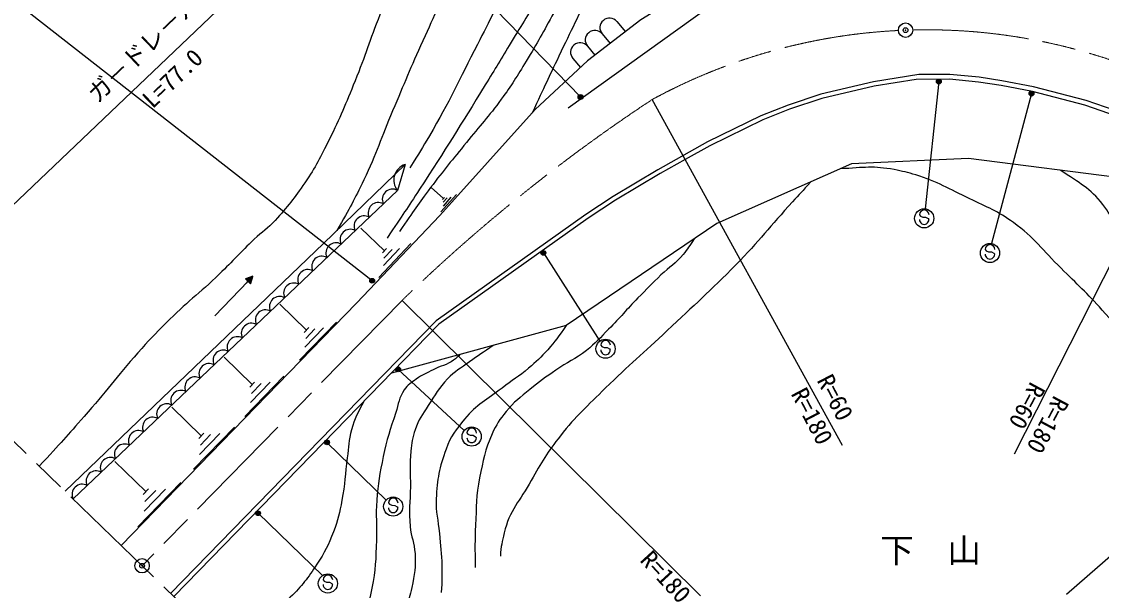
# Model space of a CAD drawing. Units: millimetres at full size, sheet at 1:1000; details may follow other scales. Extents: x 40000 to 680000, y 20000 to 380000.
# Drawn here: x 100135 to 212792, y 261709 to 321083 of the extents above; entities that cross this region are included whole.
import ezdxf
from ezdxf.enums import TextEntityAlignment as Align

# ---------------------------------------------------------------- set-up
doc = ezdxf.new("R2010")
doc.units = ezdxf.units.MM
doc.header["$LTSCALE"] = 1000
doc.header["$PDMODE"] = 32
doc.header["$PDSIZE"] = 500
doc.linetypes.add('CHAIN', pattern=[18.5, 12, -1.5, 3.5, -1.5])
for name, color, linetype, lineweight in [('M-BGD', 7, 'Continuous', 25), ('M-BMK', 2, 'CHAIN', 13), ('M-BMK-SRVR', 3, 'Continuous', 25), ('M-STR-STRC', 7, 'Continuous', 25)]:
    doc.layers.add(name, color=color, linetype=linetype, lineweight=lineweight)
doc.styles.add('@ＭＳ ゴシック', font='')
doc.styles.add('ＭＳ ゴシック', font='')
doc.styles.get('@ＭＳ ゴシック').set_extended_font_data('@MS Gothic')
doc.styles.get('ＭＳ ゴシック').set_extended_font_data('MS Gothic')

msp = doc.modelspace()

# ---------------------------------------------------------------- linework, layer by layer
at = {"layer": 'M-BGD'}
for p, q in [((162237, 321083), (163126, 320027)), ((160707, 319796), (161540, 318805)), ((159176, 318508), (159954, 317583)), ((157646, 317221), (158430, 316288)), ((203737, 275949), (222602, 313277)), ((185769, 276840), (165906, 312937)), ((144153, 302613), (142879, 303760)), ((145519, 303031), (143880, 301211)), ((144256, 302726), (144051, 302499)), ((144927, 302740), (144108, 301830)), ((144540, 302676), (144131, 302221)), ((138011, 297171), (135529, 299529)), ((140758, 297933), (137390, 294388)), ((138221, 297393), (137800, 296950)), ((139562, 297384), (137878, 295611)), ((138786, 297277), (137944, 296391)), ((124276, 294496), (123485, 294216)), ((123485, 294216), (124025, 293696)), ((123503, 294199), (123538, 294235)), ((123521, 294181), (123590, 294253)), ((123539, 294164), (123643, 294272)), ((123557, 294147), (123696, 294291)), ((123575, 294129), (123749, 294309)), ((123593, 294112), (123801, 294328)), ((123611, 294095), (123854, 294347)), ((123629, 294077), (123907, 294365)), ((123647, 294060), (123959, 294384)), ((123665, 294042), (124012, 294403)), ((123683, 294025), (124065, 294421)), ((123701, 294008), (124117, 294440)), ((123719, 293990), (124170, 294458)), ((123737, 293973), (124223, 294477)), ((123755, 293956), (124276, 294496)), ((123773, 293938), (124259, 294442)), ((123791, 293921), (124242, 294389)), ((123809, 293904), (124225, 294336)), ((123827, 293886), (124209, 294282)), ((123845, 293869), (124192, 294229)), ((123863, 293852), (124175, 294176)), ((123881, 293834), (124159, 294122)), ((123899, 293817), (124142, 294069)), ((124025, 293696), (124276, 294496)), ((120286, 290355), (123755, 293956)), ((123582, 293776), (123755, 293956)), ((123917, 293800), (124125, 294016)), ((123935, 293782), (124109, 293962)), ((123953, 293765), (124092, 293909)), ((123971, 293748), (124075, 293856)), ((123989, 293730), (124059, 293802)), ((124007, 293713), (124042, 293749)), ((170982, 261148), (139826, 291976)), ((129858, 288888), (127062, 291600)), ((132993, 289723), (129119, 285729)), ((130100, 289138), (129616, 288639)), ((131625, 289112), (129688, 287115)), ((130742, 289000), (129773, 288002)), ((124196, 283197), (121258, 286047)), ((127490, 284075), (123420, 279877)), ((124450, 283460), (123941, 282935)), ((126053, 283433), (124018, 281334)), ((125124, 283315), (124107, 282266)), ((118880, 277842), (115794, 280835)), ((122340, 278764), (118065, 274355)), ((119147, 278118), (118613, 277567)), ((120830, 278090), (118693, 275885)), ((119855, 277966), (118786, 276864)), ((113108, 272020), (109868, 275162)), ((116741, 272988), (112252, 268360)), ((113388, 272310), (112827, 271731)), ((115156, 272280), (112911, 269966)), ((114132, 272150), (113009, 270993))]:
    msp.add_line(p, q, dxfattribs=at)
for points in [[(223315, 345511), (221522, 341669), (219700, 338865), (217201, 336292), (215204, 334443), (211656, 331767), (209732, 330802), (206313, 329665), (205711, 330072), (202061, 330597), (195610, 330985), (189154, 330635), (185414, 330151), (178063, 328223), (173688, 326420), (168981, 323898), (164742, 321273), (159165, 316975), (153731, 311895), (143778, 300841), (135079, 291684), (110540, 266381)], [(205279, 326755), (187019, 327211), (173415, 323728), (157176, 312035)], [(216248, 311092), (211195, 312855), (205722, 314261), (202412, 314893), (200027, 315273), (196965, 315558), (193738, 315546), (189011, 314798), (183504, 313503), (180105, 312357), (177270, 311242), (171712, 308519), (166523, 305599), (161863, 302834), (158987, 300942), (143387, 289842), (131301, 277442), (115682, 261400)], [(216060, 310628), (211050, 312376), (205613, 313773), (202325, 314401), (199964, 314776), (196943, 315058), (193451, 315045), (189098, 314356), (183628, 313070), (180259, 311934), (177452, 310830), (171922, 308120), (169356, 306677), (166748, 305210), (162102, 302452), (159242, 300571), (143681, 289498), (131623, 277128), (116006, 261087)], [(233133, 294053), (217775, 304471), (215804, 304634), (198931, 306801), (186702, 306225), (172661, 300017), (156955, 289355), (138712, 284401)], [(140147, 306155), (131628, 297913), (104685, 272051)], [(140147, 306155), (139352, 303464), (105509, 271253)]]:
    msp.add_lwpolyline(points, dxfattribs=at)
for centre, radius, start, end in [((161472, 320439), 1000, 40.06705, 220.06705), ((159942, 319152), 1000, 40.06705, 220.06705), ((158411, 317865), 1000, 40.06705, 220.06705), ((140648, 304544), 1686, 107.26123, 219.79792), ((138832, 302538), 1063, 60.69941, 206.47031), ((137360, 301137), 1063, 60.69941, 206.47031), ((135889, 299737), 1063, 60.69941, 206.47031), ((134417, 298336), 1063, 60.69941, 206.47031), ((132946, 296936), 1063, 60.69941, 206.47031), ((131475, 295535), 1063, 60.69941, 206.47031), ((130003, 294135), 1063, 60.69941, 206.47031), ((128532, 292734), 1063, 60.69941, 206.47031), ((127060, 291334), 1063, 60.69941, 206.47031), ((125589, 289933), 1063, 60.69941, 206.47031), ((124117, 288533), 1063, 60.69941, 206.47031), ((122646, 287132), 1063, 60.69941, 206.47031), ((121175, 285732), 1063, 60.69941, 206.47031), ((119703, 284331), 1063, 60.69941, 206.47031), ((118232, 282931), 1063, 60.69941, 206.47031), ((116760, 281530), 1063, 60.69941, 206.47031), ((115289, 280130), 1063, 60.69941, 206.47031), ((113817, 278729), 1063, 60.69941, 206.47031), ((112346, 277329), 1063, 60.69941, 206.47031), ((110875, 275928), 1063, 60.69941, 206.47031), ((109403, 274528), 1063, 60.69941, 206.47031), ((107932, 273127), 1063, 60.69941, 206.47031), ((106460, 271727), 1063, 60.69941, 206.47031)]:
    msp.add_arc(centre, radius, start, end, dxfattribs=at)
for points, knots in [([(163606, 337849), (162909, 336862), (162718, 336548), (162208, 335677), (161341, 334195), (161064, 333255), (160346, 331695), (159463, 329779), (159042, 328671), (158127, 326770), (157217, 324881), (156650, 323851), (155650, 322007), (154569, 320011), (153958, 318895), (152781, 316953), (151820, 315367), (151271, 314481), (150184, 312978), (148856, 311144), (147958, 310235), (146543, 308467), (145073, 306631), (144208, 305635), (142801, 303749), (141497, 301999), (141083, 301398), (139579, 299183)], [0, 0, 0, 0, 1, 1, 1, 2, 2, 2, 3, 3, 3, 4, 4, 4, 5, 5, 5, 6, 6, 6, 7, 7, 7, 8, 8, 8, 9, 9, 9, 9]), ([(166242, 337615), (165106, 335180), (164811, 334515), (163791, 332580), (163047, 331167), (162556, 330415), (161816, 329000), (160886, 327222), (160426, 326196), (159544, 324394), (158226, 321701), (157481, 320196), (156193, 317488), (155089, 315168), (154744, 314429), (153403, 311531)], [0, 0, 0, 0, 1, 1, 1, 2, 2, 2, 3, 3, 3, 4, 4, 4, 5, 5, 5, 5]), ([(158610, 334290), (157602, 331855), (157341, 331235), (156554, 329266), (156011, 327907), (155780, 327115), (155179, 325780), (154848, 325046), (154611, 324659), (154221, 323955), (153112, 321951), (152390, 320886), (151210, 318923), (150160, 317176), (149569, 316200), (148500, 314464), (145870, 310194), (144412, 307790), (141664, 303594), (140351, 301590), (139931, 300944), (138270, 298487)], [0, 0, 0, 0, 1, 1, 1, 2, 2, 2, 3, 3, 3, 4, 4, 4, 5, 5, 5, 6, 6, 6, 7, 7, 7, 7]), ([(155264, 333584), (154576, 332587), (154398, 332269), (153882, 331401), (152557, 329174), (152196, 327726), (151053, 325400), (149760, 322772), (149022, 321307), (147687, 318699), (145772, 314957), (144808, 312798), (142679, 309173), (141903, 307853), (141651, 307405), (140650, 305819)], [0, 0, 0, 0, 1, 1, 1, 2, 2, 2, 3, 3, 3, 4, 4, 4, 5, 5, 5, 5]), ([(147180, 329594), (146242, 327892), (146004, 327427), (145282, 326022), (143912, 323356), (143246, 321810), (142004, 319082), (140715, 316251), (140060, 314635), (138845, 311772), (137653, 308962), (137179, 307301), (135845, 304554), (134822, 302447), (134435, 301724), (133023, 299263)], [0, 0, 0, 0, 1, 1, 1, 2, 2, 2, 3, 3, 3, 4, 4, 4, 5, 5, 5, 5]), ([(140238, 328002), (138883, 325035), (138520, 324230), (137516, 321771), (136430, 319112), (136013, 317547), (134925, 314889), (133931, 312464), (133401, 311089), (132223, 308748), (131320, 306954), (130841, 305919), (129693, 304269), (128573, 302660), (127910, 301772), (126587, 300325), (125811, 299477), (125232, 299149), (124398, 298358), (122949, 296981), (122223, 296122), (120780, 294739), (118653, 292703), (117298, 291733), (115222, 289645), (114038, 288454), (113380, 287779), (112270, 286519), (110028, 283973), (108913, 282426), (106677, 279875), (104872, 277816), (104273, 277155), (101981, 274670)], [0, 0, 0, 0, 1, 1, 1, 2, 2, 2, 3, 3, 3, 4, 4, 4, 5, 5, 5, 6, 6, 6, 7, 7, 7, 8, 8, 8, 9, 9, 9, 10, 10, 10, 11, 11, 11, 11]), ([(224647, 274462), (223724, 276635), (223308, 277305), (222329, 279063), (219440, 284252), (216877, 286583), (212878, 290974), (211266, 292744), (210287, 293666), (208577, 295341), (206660, 297218), (205807, 298539), (203624, 300098), (201969, 301280), (200889, 301715), (199053, 302590), (196887, 303624), (195722, 304355), (193432, 305076), (192564, 305349), (192063, 305459), (191169, 305627), (189006, 306035), (188098, 305855), (185535, 305709)], [0, 0, 0, 0, 1, 1, 1, 2, 2, 2, 3, 3, 3, 4, 4, 4, 5, 5, 5, 6, 6, 6, 7, 7, 7, 8, 8, 8, 8]), ([(231942, 274423), (231004, 275818), (230767, 276188), (230027, 277327), (228126, 280250), (227197, 281972), (225325, 284914), (222912, 288707), (221686, 290923), (219012, 294538), (217365, 296764), (216077, 297716), (214377, 299903), (213770, 300683), (213561, 301216), (212943, 301988), (211546, 303734), (210615, 304161), (208480, 305575)], [0, 0, 0, 0, 1, 1, 1, 2, 2, 2, 3, 3, 3, 4, 4, 4, 5, 5, 5, 6, 6, 6, 6]), ([(182483, 304359), (181547, 303344), (181312, 303084), (180563, 302265), (178242, 299723), (177084, 298166), (174671, 295711), (171950, 292942), (170319, 291498), (167497, 288832), (165002, 286475), (163514, 285250), (161069, 282842), (159158, 280960), (158012, 279959), (156344, 277858), (154989, 276151), (154377, 275076), (153308, 273177), (152127, 271081), (151028, 270049), (150477, 267708), (150257, 266772), (150153, 266368), (150091, 265278)], [0, 0, 0, 0, 1, 1, 1, 2, 2, 2, 3, 3, 3, 4, 4, 4, 5, 5, 5, 6, 6, 6, 7, 7, 7, 8, 8, 8, 8]), ([(170292, 298408), (169822, 297631), (169641, 297385), (169152, 296782), (168377, 295826), (167733, 295488), (166843, 294638), (165884, 293721), (165363, 293190), (164442, 292236), (163227, 290980), (162605, 290221), (161380, 288974), (160502, 288079), (160037, 287542), (159063, 286752), (157908, 285816), (157080, 285545), (155859, 284694), (154786, 283946), (154177, 283532), (153176, 282689), (152162, 281835), (151510, 281422), (150684, 280384), (150018, 279546), (149655, 279044), (149228, 278062), (148483, 276349), (148280, 275294), (147923, 273460), (147553, 271565), (147576, 270465), (147494, 268536), (147420, 266804), (147426, 266208), (147468, 264099)], [0, 0, 0, 0, 1, 1, 1, 2, 2, 2, 3, 3, 3, 4, 4, 4, 5, 5, 5, 6, 6, 6, 7, 7, 7, 8, 8, 8, 9, 9, 9, 10, 10, 10, 11, 11, 11, 12, 12, 12, 12]), ([(156955, 289355), (156111, 288139), (155856, 287755), (155025, 286835), (154298, 286028), (153863, 285596), (153033, 284895), (152001, 284024), (151319, 283667), (150257, 282832), (148701, 281608), (147600, 281136), (146353, 279597), (145447, 278479), (144892, 277821), (144415, 276463), (143730, 274512), (143470, 273336), (143388, 271270), (143332, 269854), (143603, 269069), (143721, 267657), (143831, 266336), (143954, 265599), (143981, 264275), (144003, 263191), (143993, 262811), (143926, 261500)], [0, 0, 0, 0, 1, 1, 1, 2, 2, 2, 3, 3, 3, 4, 4, 4, 5, 5, 5, 6, 6, 6, 7, 7, 7, 8, 8, 8, 9, 9, 9, 9]), ([(149407, 287305), (148171, 286487), (147834, 286266), (146859, 285552), (145946, 284884), (145346, 284601), (144567, 283780), (143650, 282812), (143277, 282142), (142566, 281014), (141965, 280061), (141559, 279543), (141191, 278478), (140899, 277634), (140842, 277123), (140751, 276235), (140605, 274796), (140708, 273978), (140694, 272532), (140677, 270915), (140521, 270001), (140674, 268391), (140781, 267269), (141101, 266674), (141180, 265549), (141278, 264167), (141138, 263371), (140843, 262017), (140645, 261111), (140551, 260768), (140187, 259736)], [0, 0, 0, 0, 1, 1, 1, 2, 2, 2, 3, 3, 3, 4, 4, 4, 5, 5, 5, 6, 6, 6, 7, 7, 7, 8, 8, 8, 9, 9, 9, 10, 10, 10, 10]), ([(145906, 286354), (145614, 286057), (145492, 285969), (145204, 285751), (144470, 285194), (143889, 285167), (143071, 284744), (142372, 284382), (141943, 284232), (141306, 283769), (140775, 283384), (140443, 283176), (140061, 282643), (139481, 281836), (139479, 281206), (139164, 280263), (138573, 278497), (138243, 277500), (137865, 275676), (137499, 273906), (137315, 272901), (137181, 271098), (137062, 269481), (137222, 268567), (137155, 266948), (137073, 264986), (137088, 263864), (136681, 261943), (136465, 260923), (136379, 260314), (135887, 259395), (135624, 258901), (135340, 258714), (134962, 258302), (133941, 257187), (133339, 256584), (132190, 255603), (131125, 254694), (130385, 254374), (129228, 253587), (127972, 252732), (127579, 252465), (126011, 251397)], [0, 0, 0, 0, 1, 1, 1, 2, 2, 2, 3, 3, 3, 4, 4, 4, 5, 5, 5, 6, 6, 6, 7, 7, 7, 8, 8, 8, 9, 9, 9, 10, 10, 10, 11, 11, 11, 12, 12, 12, 13, 13, 13, 14, 14, 14, 14]), ([(135882, 281498), (135171, 280189), (134896, 279716), (134551, 278472), (134244, 277361), (134264, 276697), (134108, 275555), (133872, 273822), (133875, 272832), (133558, 271113), (133317, 269806), (133145, 269070), (132672, 267829), (132142, 266437), (131752, 265681), (130939, 264433), (130000, 262991), (129407, 262202), (128170, 261006), (127015, 259889), (126181, 259475), (124834, 258600), (123348, 257635), (122787, 257349), (120893, 256354)], [0, 0, 0, 0, 1, 1, 1, 2, 2, 2, 3, 3, 3, 4, 4, 4, 5, 5, 5, 6, 6, 6, 7, 7, 7, 8, 8, 8, 8])]:
    msp.add_open_spline(points, degree=3, knots=knots, dxfattribs=at)
at = {"layer": 'M-BMK'}
for p, q in [((78697, 297221), (148227, 229881)), ((139826, 291976), (112706, 264283))]:
    msp.add_line(p, q, dxfattribs=at)
for centre, radius, start, end in [((194570, 260227), 60000, 92.82978, 118.53826), ((194570, 260227), 60000, 62.14785, 91.39737), ((265142, 162763), 180000, 123.45705, 134.12296)]:
    msp.add_arc(centre, radius, start, end, dxfattribs=at)
at = {"layer": 'M-BMK-SRVR'}
for centre in [(192358, 320186), (112706, 264283)]:
    msp.add_circle(centre, 750, dxfattribs=at)
for p in [(192358, 320186), (112706, 264283), (112706, 264283)]:
    msp.add_point(p, dxfattribs=at)
at = {"layer": 'M-STR-STRC'}
for p, q in [((142697, 343347), (86415, 289745)), ((136711, 294031), (94616, 326952)), ((158446, 313212), (148135, 323860)), ((195830, 314832), (194389, 301539)), ((205495, 313565), (201334, 297910)), ((193805, 300922), (193911, 300786)), ((193911, 300786), (194156, 300674)), ((194156, 300674), (194457, 300672)), ((194457, 300672), (194702, 300532)), ((194702, 300532), (194801, 300414)), ((154570, 296936), (160466, 287742)), ((200667, 297304), (200773, 297168)), ((200773, 297168), (201018, 297056)), ((201018, 297056), (201319, 297054)), ((201319, 297054), (201564, 296914)), ((201564, 296914), (201663, 296796)), ((243125, 290966), (209148, 261271)), ((160559, 287314), (160665, 287178)), ((160665, 287178), (160910, 287066)), ((160910, 287066), (161211, 287064)), ((161211, 287064), (161456, 286924)), ((161456, 286924), (161555, 286806)), ((139419, 284772), (146322, 278401)), ((131995, 277165), (138156, 271124)), ((146598, 278146), (146704, 278010)), ((146704, 278010), (146949, 277898)), ((146949, 277898), (147250, 277896)), ((147250, 277896), (147495, 277756)), ((147495, 277756), (147594, 277638)), ((138407, 270840), (138513, 270703)), ((138513, 270703), (138758, 270592)), ((138758, 270592), (139059, 270589)), ((139059, 270589), (139304, 270450)), ((139304, 270450), (139404, 270332)), ((124801, 269763), (131527, 263265)), ((131590, 262815), (131696, 262679)), ((131696, 262679), (131941, 262567)), ((131941, 262567), (132242, 262565)), ((132242, 262565), (132487, 262425)), ((132487, 262425), (132586, 262307))]:
    msp.add_line(p, q, dxfattribs=at)
for centre, radius in [((195830, 314832), 250), ((195830, 314832), 200), ((195830, 314832), 150), ((195830, 314832), 100), ((195830, 314832), 50), ((195830, 314832), 20), ((158446, 313212), 250), ((158446, 313212), 200), ((158446, 313212), 150), ((158446, 313212), 100), ((158446, 313212), 50), ((158446, 313212), 20), ((205495, 313565), 250), ((205495, 313565), 200), ((205495, 313565), 150), ((205495, 313565), 100), ((205495, 313565), 50), ((205495, 313565), 20), ((194302, 300543), 1000), ((201164, 296925), 1000), ((154570, 296936), 250), ((154570, 296936), 200), ((154570, 296936), 150), ((154570, 296936), 100), ((154570, 296936), 50), ((154570, 296936), 20), ((136711, 294031), 250), ((136711, 294031), 200), ((136711, 294031), 150), ((136711, 294031), 100), ((136711, 294031), 50), ((136711, 294031), 20), ((161056, 286935), 1000), ((139419, 284772), 250), ((139419, 284772), 200), ((139419, 284772), 150), ((139419, 284772), 100), ((139419, 284772), 50), ((139419, 284772), 20), ((147095, 277767), 1000), ((131995, 277165), 250), ((131995, 277165), 200), ((131995, 277165), 150), ((131995, 277165), 100), ((131995, 277165), 50), ((131995, 277165), 20), ((138905, 270461), 1000), ((124801, 269763), 250), ((124801, 269763), 200), ((124801, 269763), 150), ((124801, 269763), 100), ((124801, 269763), 50), ((124801, 269763), 20), ((132087, 262436), 1000)]:
    msp.add_circle(centre, radius, dxfattribs=at)
for centre, start, end in [((194305, 300918), 359.55488, 179.55488), ((194301, 300418), 179.55488, 359.55488), ((201167, 297300), 359.55488, 179.55488), ((201163, 296800), 179.55488, 359.55488), ((161059, 287310), 359.55488, 179.55488), ((161055, 286810), 179.55488, 359.55488), ((147098, 278142), 359.55488, 179.55488), ((147094, 277642), 179.55488, 359.55488), ((138907, 270836), 359.55488, 179.55488), ((138904, 270336), 179.55488, 359.55488), ((132090, 262811), 359.55488, 179.55488), ((132086, 262311), 179.55488, 359.55488)]:
    msp.add_arc(centre, 500, start, end, dxfattribs=at)
for p in [(195830, 314832), (158446, 313212), (205495, 313565), (154570, 296936), (136711, 294031), (139419, 284772), (131995, 277165), (124801, 269763)]:
    msp.add_point(p, dxfattribs=at)

# ---------------------------------------------------------------- texts
at = {"layer": 'M-BGD', "style": 'ＭＳ ゴシック'}
for s, rotation, p in [('R=60', 297.595, (182570, 283380)), ('R=180', 297.595, (179871, 281988)), ('R=60', 241.929, (204923, 283850)), ('R=180', 241.929, (207384, 282411)), ('R=180', 312.532, (164158, 264436))]:
    msp.add_text(s, height=1833, rotation=rotation, dxfattribs=at).set_placement(p, align=Align.BOTTOM_LEFT)
msp.add_text('下\u3000山', height=2566, dxfattribs=at).set_placement((194971, 265890), align=Align.MIDDLE_CENTER)
at = {"layer": 'M-STR-STRC', "style": 'ＭＳ ゴシック'}
msp.add_text('ガ－ドレ－ル', height=1833, rotation=43.603, dxfattribs=at).set_placement((113867, 317270), align=Align.BOTTOM_CENTER)
at = {"layer": 'M-STR-STRC', "style": '@ＭＳ ゴシック'}
msp.add_text('L=77.0', height=1833, rotation=43.603, dxfattribs=at).set_placement((115246, 315822), align=Align.TOP_CENTER)

doc.saveas('drawing.dxf')
